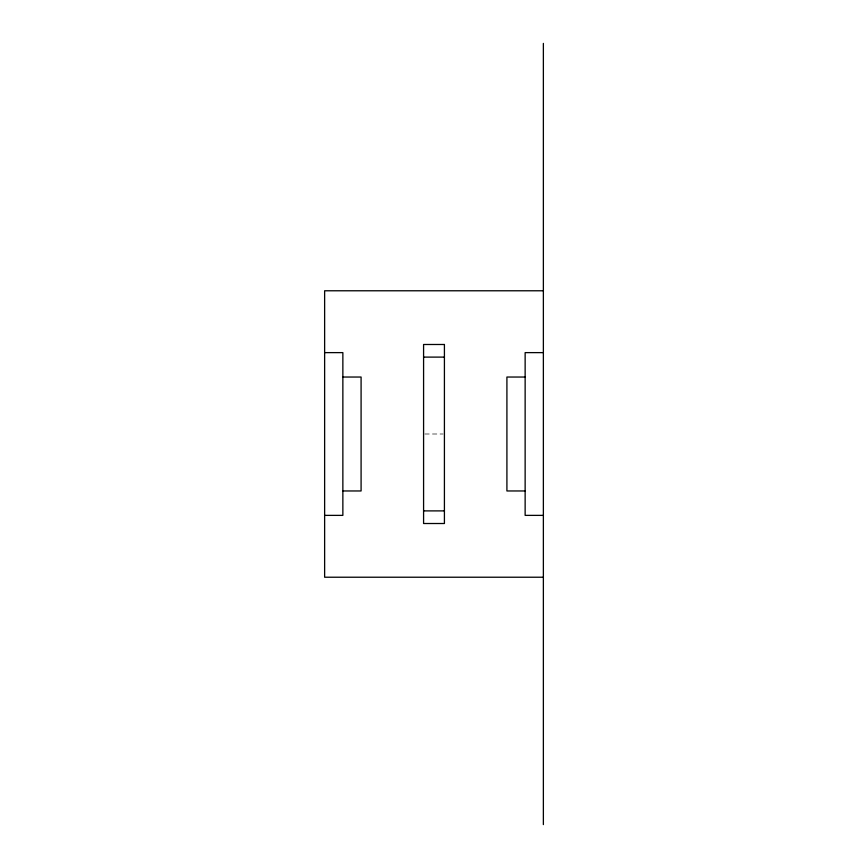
<?xml version="1.0" encoding="UTF-8"?>
<svg xmlns="http://www.w3.org/2000/svg" width="868" height="868" viewBox="0 0 868 868"><rect width="100%" height="100%" fill="white"/><g stroke="black" fill="none" stroke-linecap="round" stroke-linejoin="round"><path stroke-width="0.65" stroke-dasharray="4.34 3.25" d="M424.886 434L443.114 434"/><path stroke-width="1.3" d="M543.368 290.78L324.632 290.78L324.632 577.22L543.368 577.22M324.632 352.625L342.86 352.625L342.86 515.375L324.632 515.375M543.368 352.625L525.14 352.625L525.14 515.375L543.368 515.375M423.584 357.106L444.416 357.106M342.86 377.037L361.088 377.037L361.088 490.962L342.86 490.962M525.14 377.037L506.912 377.037L506.912 490.962L525.14 490.962M423.584 510.894L444.416 510.894M543.368 43.4L543.368 824.6M444.416 344.488L423.584 344.488L423.584 523.512L444.416 523.512L444.416 344.488"/></g></svg>
